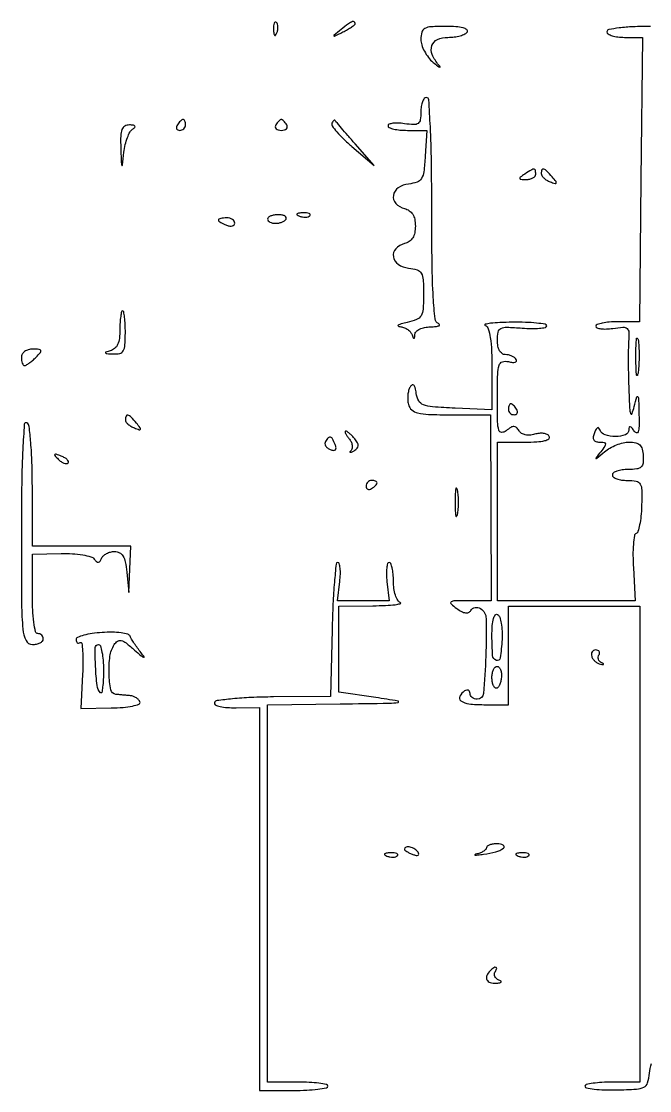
# Model space of a CAD drawing. Extents: x 4 to 234, y 3 to 204.
# Drawn here: x 4 to 118.8, y 3.4 to 198.9 of the extents above; entities that cross this region are included whole.
import ezdxf

# ---------------------------------------------------------------- set-up
doc = ezdxf.new("R2010")
doc.units = 0
doc.header["$MEASUREMENT"] = 0

msp = doc.modelspace()

# ---------------------------------------------------------------- linework, layer by layer
for points in [[(50.078947, 197.416667, 0.018894), (50.137993, 196.670344, 0.168741), (50.279315, 196.37858, 0.470617), (50.461564, 196.395823, 0.054073), (50.683114, 196.8125, 0.051402), (50.839148, 197.359369, 0.05415), (50.876576, 197.916927, 0.060344), (50.797407, 198.402231, 0.126455), (50.604167, 198.729167, 0.296942), (50.385309, 198.77538, 0.208169), (50.200665, 198.592839, 0.077125), (50.089945, 198.112848, 0.028489)], [(62.44113, 197.444834, 0.000942), (61.103064, 196.368677, 0.387311), (61.086321, 196.259764, 0.374075), (61.194807, 196.229929, 0.000927), (62.75, 196.980018, 0.015626), (63.612012, 197.431534, 0.022763), (64.339062, 197.886617, 0.019609), (64.887367, 198.298271, 0.225611), (65, 198.535184, 0.244706), (64.834265, 198.853546, 0.258978), (64.485663, 198.889937, 0.060108), (63.784922, 198.486037, 0.008126)], [(77, 195.654988, 0.078397), (77.163258, 194.620156, 0.044165), (77.660938, 193.447027, 0.042752), (78.389005, 192.32341, 0.05374), (79.25, 191.431521, 0.007227), (80.065725, 190.77027, 0.060007), (80.471875, 190.523006, 0.744315), (80.53475, 190.594972, 0.039767), (80.25, 190.976534, -0.080461), (79.079648, 192.843153, -0.183043), (79.018414, 194.48071, -0.210149), (80.03481, 195.59615, -0.104769), (81.940983, 196, 0.031397), (83.112115, 196.073612, 0.037109), (84.1996, 196.29375, 0.040338), (85.065839, 196.614422, 0.146547), (85.5, 197, 0.397171), (85.416353, 197.407294, 0.091154), (84.715335, 197.729054, 0.045191), (83.410761, 197.937148, 0.016966), (81.559017, 198, 0.012668), (78.891759, 197.932413, 0.106502), (77.736033, 197.621408, 0.2071), (77.181089, 196.945303, 0.06983)], [(77, 182.386501, -0.035336), (76.89666, 180.926063, -0.203387), (76.505147, 180.27673, -0.17107), (75.719108, 180.04383, -0.023735), (74, 180.213308, 0.025568), (72.850015, 180.322426, 0.042928), (71.88125, 180.2814, 0.055623), (71.202007, 180.11571, 0.314934), (71, 179.826807, 0.305011), (71.215749, 179.506035, 0.039541), (72.04422, 179.242875, 0.035216), (73.192369, 179.059796, 0.021934), (74.554791, 179), (78.109582, 179), (77.804791, 174.25, -0.01391), (77.545983, 171.441637, -0.106113), (77.117114, 170.194236, -0.175693), (76.305172, 169.537145, -0.054549), (74.75, 169.183578, 0.120294), (72.872817, 168.48984, 0.205639), (71.983685, 167.107969, 0.23341), (72.422407, 165.651056, 0.14192), (74, 164.710251, -0.083895), (74.889715, 164.309535, -0.106161), (75.515278, 163.662715, -0.091306), (75.880476, 162.73509, -0.048274), (76, 161.5, -0.048274), (75.880476, 160.26491, -0.091306), (75.515278, 159.337285, -0.106161), (74.889715, 158.690465, -0.083895), (74, 158.289749, 0.14192), (72.422407, 157.348944, 0.23341), (71.983685, 155.892031, 0.205639), (72.872817, 154.51016, 0.120294), (74.75, 153.816422, -0.048943), (76.317228, 153.478499, -0.187385), (77.079271, 152.861446, -0.116342), (77.424209, 151.697179, -0.014098), (77.5, 149.009821, -0.015534), (77.416163, 146.312014, -0.117255), (77.047252, 145.100468, -0.168328), (76.228119, 144.398895, -0.041037), (74.5, 143.878135, 0.012685), (73.434864, 143.621956, 0.06423), (72.870833, 143.390317, 0.545446), (72.86209, 143.229, 0.139748), (73.166667, 143.118315, -0.065719), (73.841558, 142.980017, -0.057312), (74.491913, 142.667567, -0.060165), (75.021557, 142.237024, -0.09643), (75.337719, 141.75, 0.009076), (75.617987, 141.090194, 0.295955), (75.757018, 141, 0.382689), (75.864758, 141.096611, 0.011437), (75.921053, 141.75, -0.194597), (76.153471, 142.234275, -0.075084), (76.784622, 142.656003, -0.059566), (77.691617, 142.956753, -0.043149), (78.75, 143.078947, 0.017437), (79.734045, 143.141588, 0.068218), (80.325, 143.282867, 0.378789), (80.420113, 143.467484, 0.239112), (80.25, 143.662281, -0.277036), (79.601611, 144.520968, -0.01164), (79.271482, 148.491332, -0.012072), (79.057351, 154.514785, -0.002848), (79, 164.583333, 0.003527), (78.938696, 173.273804, 0.008708), (78.737755, 179.645833, 0.003865), (78.458391, 184.570218, 0.395475), (78, 185, 0.23351), (77.61678, 184.810707, 0.072064), (77.29375, 184.232285, 0.055003), (77.073022, 183.38742, 0.036429)], [(22.160037, 175.75, 0.000576), (22.273088, 172.836989, 0.15468), (22.357333, 172.603935, 0.670856), (22.451445, 172.629454, 0.001028), (22.74139, 174.991262, -0.027921), (22.988653, 176.382251, -0.031867), (23.382234, 177.675346, -0.033608), (23.852623, 178.710924, -0.128366), (24.331352, 179.225949, 0.052457), (24.742249, 179.552414, 0.378798), (24.758609, 179.78442, 0.205273), (24.477406, 179.942483, 0.024608), (23.75, 179.984687, 0.13014), (22.890892, 179.765253, 0.17751), (22.374083, 179.164634, 0.083994), (22.1448, 177.982523, 0.015408)], [(32.5, 180, 0.082592), (32.343488, 179.6179, 0.161196), (32.3746, 179.29375, 0.182303), (32.586039, 179.078288, 0.108972), (32.940983, 179, 0.093332), (33.345238, 179.076123, 0.09642), (33.688914, 179.29375, 0.099167), (33.918938, 179.618444, 0.105053), (34, 180, 0.042167), (33.967655, 180.382849, 0.061769), (33.870461, 180.70625, 0.081139), (33.727648, 180.92554, 0.210953), (33.559017, 181, 0.151918), (33.34829, 180.934461, 0.038439), (33.066025, 180.70625, 0.035638), (32.768994, 180.382774, 0.029505)], [(50.5, 180, 0.146489), (50.397987, 179.620597, 0.191582), (50.538811, 179.29375, 0.134005), (50.925364, 179.072951, 0.063222), (51.5, 179, 0.063222), (52.074636, 179.072951, 0.134005), (52.461189, 179.29375, 0.191582), (52.602013, 179.620597, 0.146489), (52.5, 180, 0.025622), (52.235369, 180.382847, 0.032351), (51.951311, 180.70625, 0.033983), (51.686704, 180.937141, 0.163822), (51.5, 181, 0.163822), (51.313296, 180.937141, 0.033983), (51.048689, 180.70625, 0.032351), (50.764631, 180.382847, 0.025622)], [(60.763644, 180.316531, 0.285261), (60.795551, 179.824156, 0.021573), (61.655683, 178.724117, 0.024591), (62.879032, 177.426438, 0.015861), (64.413508, 176.042164), (68.5, 172.584328), (65, 176.531133, -0.001861), (63.647829, 178.067399, -0.002819), (62.484102, 179.414785, -0.001069), (61.493062, 180.580431, -0.068455), (61.350136, 180.8055, 0.328806), (61.255558, 180.857953, 0.14245), (61.116034, 180.796985, 0.066782), (60.941883, 180.607198, 0.029521)], [(96, 171, 0.011213), (95.169589, 170.436556, 0.309569), (95.083458, 170.201904, 0.327416), (95.271084, 170.047261, 0.011938), (96.25, 170.015313, 0.055234), (96.919445, 170.083567, 0.075283), (97.485938, 170.298248, 0.095191), (97.865757, 170.619685, 0.17131), (98, 171, 0.042895), (97.938046, 171.720828, 0.364836), (97.707705, 171.914708, 0.137048), (97.26282, 171.790433, 0.007234)], [(99, 171.106989, 0.148172), (99.117443, 170.719384, 0.058677), (99.482174, 170.291272, 0.05126), (100.013435, 169.891147, 0.0442), (100.641444, 169.584097, 0.012731), (101.541716, 169.264678, 0.389672), (101.741192, 169.355597, 0.27071), (101.707299, 169.617386, 0.008807), (101.018999, 170.477108, 0.017238), (100.053128, 171.562498, 0.127361), (99.469452, 171.925, 0.389178), (99.129499, 171.765008, 0.097466)], [(40, 162.606989, 0.222225), (40.087111, 162.420671, 0.030693), (40.440625, 162.160341, 0.030395), (40.925442, 161.887494, 0.02136), (41.5, 161.638374, 0.055937), (42.074366, 161.488865, 0.100118), (42.559375, 161.516384, 0.147206), (42.877514, 161.710807, 0.184534), (43, 162.031385, 0.152681), (42.884506, 162.400789, 0.098158), (42.559375, 162.715469, 0.08088), (42.073532, 162.92777, 0.062722), (41.5, 163, 0.024748), (40.925176, 162.971531, 0.039339), (40.440625, 162.884553, 0.046727), (40.096084, 162.758929, 0.289661)], [(49, 162.785714, 0.177669), (49.110023, 162.485859, 0.092326), (49.423289, 162.230804, 0.072414), (49.889664, 162.058116, 0.05256), (50.440983, 162, 0.049465), (51.028204, 162.058236, 0.04742), (51.601322, 162.230804, 0.051141), (52.077588, 162.484489, 0.106803), (52.367564, 162.785714, 0.251349), (52.385718, 163.082567, 0.161426), (52.144585, 163.340625, 0.085489), (51.631456, 163.515602, 0.039538), (50.926581, 163.571429, 0.0389), (50.188845, 163.513946, 0.057994), (49.565933, 163.340625, 0.076248), (49.14145, 163.086501, 0.223398)], [(54.8125, 163.316886, 0.051402), (55.359369, 163.160852, 0.05415), (55.916927, 163.123424, 0.060344), (56.402231, 163.202593, 0.126455), (56.729167, 163.395833, 0.296942), (56.77538, 163.614691, 0.208169), (56.592839, 163.799335, 0.077125), (56.112848, 163.910055, 0.028489), (55.416667, 163.921053, 0.018894), (54.670344, 163.862007, 0.168741), (54.37858, 163.720685, 0.470617), (54.395823, 163.538436, 0.054073)], [(22, 142.573324, -0.030212), (21.903021, 140.969811, -0.075773), (21.58896, 139.844089, -0.108169), (21.042107, 139.107806, -0.115727), (20.25, 138.689326, 0.01159), (19.4117, 138.449367, 0.541772), (19.37122, 138.306344, 0.197309), (19.607705, 138.187999, 0.005718), (20.75, 138.116001, 0.068838), (21.963546, 138.220562, 0.208528), (22.616625, 138.701321, 0.116033), (22.928522, 139.731355, 0.015749), (23, 142, 0.011735), (22.964002, 143.53358, 0.019357), (22.853125, 144.825, 0.014069), (22.69791, 145.834959, 0.362246), (22.5, 146, 0.3514), (22.303064, 145.842095, 0.018557), (22.146875, 144.993414, 0.02252), (22.036023, 143.887027, 0.013708)], [(116.724731, 134.767909, -0.069146), (116.574262, 134.205163, -0.756877), (116.435944, 134.222448, -0.031761), (116.337136, 135.352754, -0.005499), (116.309869, 137.5, -0.005888), (116.331591, 139.655786, -0.025342), (116.424528, 140.934948, -0.556092), (116.565802, 141.000181, -0.212532), (116.714526, 140.767909, -0.024559), (116.845055, 139.487453, -0.012695), (116.888655, 137.878422, -0.01259), (116.849672, 136.218327, -0.018638)], [(4, 137.5, 0.036265), (4.041722, 136.925524, 0.0548), (4.167857, 136.440625, 0.071771), (4.352429, 136.108534, 0.234203), (4.571429, 136, 0.136573), (4.879742, 136.085815, 0.020956), (5.415625, 136.440625, 0.0221), (6.026667, 136.925657, 0.017569), (6.642857, 137.5, 0.014708), (7.481543, 138.389535, 0.279599), (7.547619, 138.75, 0.293958), (7.259279, 138.962452, 0.015801), (6.071429, 139, 0.067581), (5.263218, 138.89026, 0.089445), (4.595238, 138.568966, 0.105152), (4.156766, 138.083441, 0.132005)], [(93, 128, 0.105053), (93.081062, 127.618444, 0.099167), (93.311086, 127.29375, 0.09642), (93.654762, 127.076123, 0.093332), (94.059017, 127, 0.108972), (94.413961, 127.078288, 0.182303), (94.6254, 127.29375, 0.161196), (94.656512, 127.6179, 0.082592), (94.5, 128, 0.029505), (94.231006, 128.382774, 0.035638), (93.933975, 128.70625, 0.038439), (93.65171, 128.934461, 0.151918), (93.440983, 129, 0.210953), (93.272352, 128.92554, 0.081139), (93.129539, 128.70625, 0.061769), (93.032345, 128.382849, 0.042167)], [(4, 105.559017, 0.001496), (4.039427, 92.378731, 0.022752), (4.27432, 87.819877, 0.0864), (4.852081, 85.726965, 0.290013), (6, 85, 0.048028), (6.765418, 85.073693, 0.068025), (7.4125, 85.29375, 0.088204), (7.848523, 85.618118, 0.191087), (8, 86, 0.099038), (7.923658, 86.381638, 0.097945), (7.70625, 86.70625, 0.097945), (7.381638, 86.923658, 0.099038), (7, 87, -0.352903), (6.592295, 87.328697, -0.019385), (6.286022, 89.060959, -0.022262), (6.072668, 91.380723, -0.012013), (6.006164, 94.25), (6.012328, 101.5), (11.256164, 101.621913, -0.020177), (13.324612, 101.586531, -0.026463), (15.202299, 101.378453, -0.025868), (16.700382, 101.051303, -0.168918), (17.326131, 100.621913, 0.046994), (17.742893, 100.154931, 0.214192), (18.079513, 100.041044, 0.22466), (18.377194, 100.218575, 0.051444), (18.659464, 100.75, -0.110668), (18.990814, 101.228251, -0.064583), (19.562965, 101.632812, -0.059706), (20.27537, 101.906843, -0.062064), (21.022968, 102, -0.117494), (21.926932, 101.784606, -0.141643), (22.563871, 101.192135, -0.085532), (22.990462, 100.090618, -0.023659), (23.271532, 98.25), (23.663794, 94.5), (23.831897, 98.75), (24, 103), (15, 103), (6, 103), (6, 113.940983, 0.008108), (5.929741, 118.27332, 0.013467), (5.713028, 121.91957, 0.008383), (5.4089, 124.859985, 0.228189), (5, 125.5, 0.563262), (4.53306, 125.261421, 0.005598), (4.254645, 120.725409, 0.009274), (4.05819, 114.502535, 0.003253)], [(23, 126.106989, 0.148172), (23.117443, 125.719384, 0.058677), (23.482174, 125.291272, 0.05126), (24.013435, 124.891147, 0.0442), (24.641444, 124.584097, 0.012731), (25.541716, 124.264678, 0.389672), (25.741192, 124.355597, 0.27071), (25.707299, 124.617386, 0.008807), (25.018999, 125.477108, 0.017238), (24.053128, 126.562498, 0.127361), (23.469452, 126.925, 0.389178), (23.129499, 126.765008, 0.097466)], [(63.868879, 122.657991, -0.059816), (64.239506, 122.083858, -0.070874), (64.437715, 121.469816, -0.083091), (64.440463, 120.911524, -0.144798), (64.241324, 120.497665, 0.051532), (64.050748, 120.237981, 0.539115), (64.099215, 120.139852, 0.145908), (64.32953, 120.17859, 0.016746), (64.798558, 120.428702, 0.06466), (65.372512, 120.867315, 0.184594), (65.57584, 121.31771, 0.150137), (65.445068, 121.854248, 0.03892), (64.926114, 122.589028, 0.019407), (64.441126, 123.129294, 0.024812), (63.952218, 123.585527, 0.024047), (63.517621, 123.918068, 0.152428), (63.255111, 124, 0.437369), (63.155018, 123.891735, 0.087861), (63.229155, 123.605785, 0.04512), (63.476182, 123.173471, 0.020857)], [(59.564761, 122.104785, 0.155001), (59.468225, 121.720344, 0.122934), (59.597989, 121.309843, 0.097234), (59.944192, 120.934228, 0.066562), (60.454816, 120.655712, 0.052218), (61.063039, 120.492566, 0.241428), (61.398585, 120.602299, 0.239714), (61.506823, 120.939743, 0.051608), (61.342084, 121.550928, 0.024065), (60.881688, 122.597219, 0.204288), (60.499105, 122.922826, 0.293393), (60.093353, 122.811106, 0.044472)], [(10.733333, 118.875912, 0.043285), (11.246577, 118.441312, 0.063152), (11.768815, 118.162781, 0.082976), (12.220211, 118.072099, 0.20742), (12.526461, 118.193128, 0.278911), (12.59249, 118.461316, 0.120343), (12.395085, 118.789051, 0.070189), (11.940734, 119.133723, 0.036269), (11.293128, 119.435707, 0.008399), (10.336218, 119.78179, 0.286372), (10.111181, 119.729672, 0.400052), (10.106486, 119.536448, 0.011214)], [(67, 113.940983, 0.108972), (67.078288, 113.586039, 0.182303), (67.29375, 113.3746, 0.161196), (67.6179, 113.343488, 0.082592), (68, 113.5, 0.029505), (68.382774, 113.768994, 0.035638), (68.70625, 114.066025, 0.038439), (68.934461, 114.34829, 0.151918), (69, 114.559017, 0.210953), (68.92554, 114.727648, 0.081139), (68.70625, 114.870461, 0.061769), (68.382849, 114.967655, 0.042167), (68, 115, 0.105053), (67.618444, 114.918938, 0.099167), (67.29375, 114.688914, 0.09642), (67.076123, 114.345238, 0.093332)], [(83.272364, 111, 0.008087), (83.298431, 109.38851, 0.039503), (83.399666, 108.482813, 0.611425), (83.546986, 108.439977, 0.142433), (83.705733, 108.75, 0.029693), (83.840649, 109.774707, 0.017887), (83.884498, 111, 0.017887), (83.840649, 112.225293, 0.029693), (83.705733, 113.25, 0.142433), (83.546986, 113.560023, 0.611425), (83.399666, 113.517187, 0.039503), (83.298431, 112.61149, 0.008087)], [(60.780779, 87.75), (60.5, 75.5), (50.053324, 75.409973, 0.008538), (45.987448, 75.305486, 0.013985), (42.551003, 75.062, 0.008058), (39.762275, 74.740381, 0.287042), (39.28108, 74.343241, 0.379755), (39.440814, 73.969727, 0.053603), (40.300368, 73.67174, 0.039274), (41.605255, 73.477063, 0.021305), (43.227756, 73.433268), (47.5, 73.5), (47.5, 38.470931), (47.5, 3.441863), (53.748534, 3.470931, 0.011266), (56.144306, 3.536071, 0.018577), (58.161992, 3.711774, 0.013028), (59.748044, 3.951589, 0.362968), (59.998534, 4.25, 0.356918), (59.757319, 4.546046, 0.016474), (58.383944, 4.779687, 0.021088), (56.608515, 4.945985, 0.012807), (54.5, 5), (49, 5), (49, 39.5), (49, 74), (62.25, 74.150576, 0.000647), (71.252993, 74.264548, 0.040597), (72.833734, 74.415336, 0.841005), (72.832779, 74.656799, 0.005059), (68.75, 75.308238), (62, 76.315323), (62, 84.157662), (62, 92), (68.25, 92.078947, 0.007776), (70.566469, 92.144248, 0.018104), (72.296875, 92.282867, 0.036991), (73.238138, 92.463978, 0.719217), (73.25, 92.662281, -0.172505), (72.768737, 93.088808, -0.048881), (72.367188, 94.022149, -0.043052), (72.091934, 95.238446, -0.034139), (72, 96.583333, 0.02206), (71.942197, 97.892811, 0.035403), (71.765235, 98.996354, 0.039868), (71.510808, 99.792067, 0.304311), (71.200801, 100, 0.335283), (70.916097, 99.784908, 0.041434), (70.756394, 98.971875, 0.035585), (70.711167, 97.841769, 0.021273), (70.810207, 96.5), (71.218812, 93), (66.5, 93), (61.781188, 93), (62.189793, 96.5, 0.020442), (62.291075, 97.841805, 0.03424), (62.252647, 98.971875, 0.03896), (62.103639, 99.789231, 0.340456), (61.829978, 100, 0.385066), (61.513702, 99.714021, 0.003772), (61.204802, 96.401562, 0.009754), (60.943693, 92.447035, 0.005877)], [(91.840217, 85.918904, -0.019541), (91.507882, 82.53908, -0.473367), (90.799393, 82.105213, -0.300197), (90.124111, 82.988421, -0.017374), (90, 86.559017, -0.016203), (90.061843, 88.466879, -0.048432), (90.271694, 89.754185, -0.1078), (90.605615, 90.406456, -0.37539), (91.035725, 90.477921, -0.177654), (91.422392, 89.985406, -0.034834), (91.699281, 88.874663, -0.033032), (91.852869, 87.46628, -0.025385)], [(18.75, 87.195209, 0.019814), (16.929545, 87.005745, 0.031406), (15.395312, 86.684959, 0.032617), (14.270977, 86.294663, 0.301537), (14, 85.886192, 0.07996), (14.056156, 85.537287, 0.158757), (14.220313, 85.314045, 0.184714), (14.464479, 85.249991, 0.112435), (14.75, 85.348646, -0.538597), (15.027961, 85.220669, -0.019652), (15.183135, 83.840035, -0.0204), (15.244086, 81.925751, -0.010878), (15.171311, 79.557611), (14.842622, 73.299897), (20.420297, 73.399948, 0.015511), (22.618912, 73.507667, 0.031724), (24.327094, 73.754316, 0.039838), (25.469991, 74.090973, 0.401738), (25.662898, 74.5, 0.106166), (25.430301, 74.892597, 0.062307), (25.010916, 75.245804, 0.05811), (24.479536, 75.508682, 0.062173), (23.913912, 75.63465, 0.000209), (23.281655, 75.694595, 0.000134), (22.548149, 75.763631, 0.000135), (21.830188, 75.830814, 0.000253), (21.25, 75.88465, -0.335758), (20.345748, 76.710115, -0.03788), (20.028951, 79.650413, -0.040878), (20.188894, 82.839912, -0.108443), (20.962643, 84.973795, -0.10265), (21.577374, 85.609684, -0.218331), (22.237418, 85.7215, -0.101171), (23.127972, 85.276101, -0.014752), (24.690176, 83.973795, 0.004887), (25.893779, 82.929504, 0.081172), (26.346199, 82.656534, 0.743821), (26.427856, 82.75905, 0.018014), (25.873334, 83.5, -0.011505), (25.228171, 84.33907, -0.011533), (24.622837, 85.20625, -0.011421), (24.130023, 85.986206, -0.044303), (23.880488, 86.5, 0.243447), (23.463976, 86.872458, 0.029341), (22.216456, 87.116718, 0.02958), (20.59741, 87.239258, 0.020122)], [(19, 80.333333, -0.010477), (18.963226, 78.578562, -0.020703), (18.847296, 77.190204, -0.02383), (18.682814, 76.245379, -0.591365), (18.480155, 76.186512, -0.168474), (17.841692, 77.5029, -0.017751), (17.556583, 80.960501, -0.014196), (17.492777, 84.430888, -0.411286), (18.067613, 85, -0.322546), (18.431085, 84.738301, -0.031398), (18.726111, 83.629167, -0.030501), (18.932678, 82.122119, -0.018811)], [(108.229167, 82.8125, 0.075625), (108.47047, 82.340637, 0.055579), (108.864896, 81.904062, 0.055731), (109.344332, 81.566338, 0.077382), (109.8375, 81.3875, 0.014876), (110.271833, 81.315768, 0.287128), (110.390904, 81.369699, 0.42897), (110.367891, 81.470639, 0.019147), (110.018769, 81.66041, -0.093859), (109.668354, 81.925017, -0.105592), (109.456504, 82.289548, -0.109741), (109.416647, 82.697307, -0.108525), (109.552786, 83.08541, 0.102694), (109.679597, 83.433994, 0.178648), (109.616427, 83.731339, 0.166283), (109.369071, 83.93069, 0.08742), (108.975684, 84, 0.113122), (108.571382, 83.907343, 0.140669), (108.285175, 83.651172, 0.130598), (108.165304, 83.265698, 0.091129)], [(91.725047, 79, -0.037158), (91.609724, 78.234197, -0.053734), (91.387408, 77.5875, -0.068155), (91.099896, 77.143433, -0.218405), (90.787196, 77, -0.229038), (90.485671, 77.145768, -0.073935), (90.231239, 77.5875, -0.056318), (90.057529, 78.234087, -0.037503), (90, 79, -0.044935), (90.068941, 79.765567, -0.064806), (90.275494, 80.4125, -0.084737), (90.579477, 80.849711, -0.201195), (90.937851, 81, -0.210357), (91.284316, 80.847489, -0.091879), (91.555953, 80.4125, -0.067802), (91.713945, 79.765705, -0.044872)], [(70.8125, 46.316886, 0.051402), (71.359369, 46.160852, 0.05415), (71.916927, 46.123424, 0.060344), (72.402231, 46.202593, 0.126455), (72.729167, 46.395833, 0.296942), (72.77538, 46.614691, 0.208169), (72.592839, 46.799335, 0.077125), (72.112848, 46.910055, 0.028489), (71.416667, 46.921053, 0.018894), (70.670344, 46.862007, 0.168741), (70.37858, 46.720685, 0.470617), (70.395823, 46.538436, 0.054073)], [(74, 47.606989, 0.2252), (74.088769, 47.419896, 0.029412), (74.455882, 47.154486, 0.029555), (74.957462, 46.875192, 0.020646), (75.551938, 46.618443, 0.036408), (76.131719, 46.443138, 0.155351), (76.487528, 46.474315, 0.32948), (76.606889, 46.674071, 0.1144), (76.492921, 47.011454, 0.115814), (75.901891, 47.603931, 0.080554), (75.026239, 47.969265, 0.115534), (74.291154, 47.972535, 0.349578)], [(89, 47.855265, -0.192191), (88.878055, 47.549735, -0.057462), (88.485938, 47.221801, -0.048349), (87.919905, 46.923456, -0.03627), (87.25, 46.704467, 0.040677), (86.873693, 46.577777, 0.797917), (86.886133, 46.510257, 0.037342), (87.404326, 46.527359, 0.005234), (88.46875, 46.653666, 0.032785), (90.717079, 47.09569, 0.098169), (92.11726, 47.781377, 0.549384), (92.072636, 48.304855, 0.120837), (90.985714, 48.571429, 0.034283), (90.225131, 48.519216, 0.052312), (89.583304, 48.361056, 0.068083), (89.141772, 48.130013, 0.242795)], [(94.8125, 46.316886, 0.051402), (95.359369, 46.160852, 0.05415), (95.916927, 46.123424, 0.060344), (96.402231, 46.202593, 0.126455), (96.729167, 46.395833, 0.296942), (96.77538, 46.614691, 0.208169), (96.592839, 46.799335, 0.077125), (96.112848, 46.910055, 0.028489), (95.416667, 46.921053, 0.018894), (94.670344, 46.862007, 0.168741), (94.37858, 46.720685, 0.470617), (94.395823, 46.538436, 0.054073)], [(89.666667, 25.333333, 0.091757), (89.07529, 24.473348, 0.220303), (89.086081, 23.717959, 0.210357), (89.67566, 23.213078, 0.084847), (90.75, 23.078947, 0.020483), (91.423747, 23.137062, 0.187944), (91.676989, 23.274935, 0.449603), (91.651402, 23.450943, 0.04958), (91.243769, 23.664358, -0.07888), (90.806545, 23.926836, -0.105417), (90.522598, 24.290708, -0.121773), (90.435807, 24.697442, -0.131107), (90.552786, 25.08541, 0.054158), (90.854341, 25.717137, 0.433187), (90.721063, 25.972878, 0.233764), (90.31406, 25.896092, 0.034926)]]:
    msp.add_lwpolyline(points, format="xyb", close=True)
msp.add_lwpolyline([(119, 198, 0.010616), (115.801826, 197.932089, 0.020476), (113.25, 197.71875, 0.01702), (111.340974, 197.413821, 0.358912), (111, 197, 0.266998), (111.221325, 196.615078, 0.057274), (111.954688, 196.293956, 0.045524), (113.004814, 196.073075, 0.029145), (114.25, 196.000702), (117.5, 196.001403), (117.217606, 170.000702), (116.935213, 144), (112.967606, 144, 0.019628), (111.446826, 143.940277, 0.031747), (110.165484, 143.757125, 0.03353), (109.227679, 143.495071, 0.317925), (109, 143.173193, 0.319542), (109.205462, 142.884525, 0.053377), (109.907287, 142.722422, 0.041727), (110.90464, 142.685568, 0.024819), (112.088636, 142.799701, -0.020515), (113.936375, 142.993878, -0.192517), (114.681105, 142.749808, -0.212902), (115.010621, 142.074874, -0.025553), (114.982674, 140.376508, 0.013643), (114.922162, 138.874433, 0.004081), (114.91112, 136.582474, 0.004088), (114.940778, 134.008105, 0.004416), (115.012352, 131.5, 0.003202), (115.15769, 128.18133, 0.067068), (115.338937, 127.207998, 0.708033), (115.592791, 127.202778, 0.027506), (116, 128.5, -0.005847), (116.478412, 130.292165, -0.664233), (116.65903, 130.314972, -0.12402), (116.790637, 129.852057, -0.001832), (116.866372, 127, -0.009518), (116.874484, 124.893066, -0.066587), (116.723027, 123.878326, -0.406306), (116.41296, 123.701701, -0.187915), (116, 124, 0.021149), (115.559769, 124.621859, 0.167501), (115.269141, 124.8125, 0.405416), (115.081977, 124.704915, 0.066727), (115.015313, 124.25, -0.311649), (114.380463, 123.354066, -0.085325), (112.582988, 123.027219, -0.078469), (110.672519, 123.310065, -0.240864), (109.766854, 124.199438, 0.096544), (109.55464, 124.575078, 0.339111), (109.300063, 124.629388, 0.160643), (109.015238, 124.357444, 0.0309), (108.714905, 123.699438, 0.055048), (108.515212, 122.93782, 0.164252), (108.609974, 122.414561, 0.191052), (108.986748, 122.104552, 0.07789), (109.65383, 122, -0.038761), (110.476558, 121.936124, -0.331907), (110.719557, 121.687968, -0.185629), (110.61433, 121.244783, -0.014687), (109.889678, 120.25, 0.001609), (108.985605, 119.074767, 0.621148), (109.022569, 119, 0.176901), (109.190949, 119.061498, 0.000873), (110.595974, 120.25, -0.04887), (111.562516, 120.920066, -0.034132), (112.763158, 121.48573, -0.034544), (114.001598, 121.872887, -0.058623), (115.078741, 121.999294, -0.052067), (116.278054, 121.873712, -0.141968), (117.023481, 121.475706, -0.137984), (117.453125, 120.732378, -0.04809), (117.644213, 119.499294, -0.044205), (117.60316, 118.163154, -0.180434), (117.237185, 117.45343, -0.155184), (116.455701, 117.095251, -0.030472), (114.894213, 117, 0.03281), (113.785559, 116.927172, 0.050414), (112.850175, 116.70625, 0.065163), (112.204271, 116.383968, 0.249448), (112, 116, 0.241565), (112.196766, 115.616492, 0.068665), (112.807812, 115.294024, 0.052691), (113.696691, 115.073496, 0.034574), (114.75, 115.000933, -0.045058), (116.370849, 114.855126, -0.225815), (117.090677, 114.33693, -0.123999), (117.379309, 113.233879, -0.01055), (117.344158, 110.282319, -0.016536), (117.223154, 108.453751, -0.024578), (116.986123, 106.867076, -0.02186), (116.682895, 105.634121, -0.246398), (116.344158, 105.28341, 0.283836), (116.026374, 104.904651, 0.016171), (115.8475, 103.323016, 0.020791), (115.770039, 101.322531, 0.01338), (115.838821, 99.002024), (116.177642, 93), (103.588821, 93), (91, 93), (91, 107.5), (91, 122), (96.059017, 122, 0.014226), (98.203688, 122.061034, 0.043664), (99.640575, 122.269643, 0.095169), (100.384723, 122.603041, 0.397499), (100.47486, 123.040677, 0.147938), (100.078116, 123.391097, 0.071205), (99.421166, 123.585397, 0.061084), (98.619286, 123.604145, 0.05222), (97.790997, 123.433665, -0.057517), (96.909957, 123.262008, -0.075361), (96.093129, 123.321679, -0.086591), (95.419402, 123.603443, -0.112562), (94.95137, 124.078686, 0.061589), (94.469106, 124.679227, 0.196906), (94.00174, 124.867168, 0.143853), (93.435417, 124.696786, 0.028692), (92.576215, 124.063253, -0.173597), (91.770373, 123.770051, -0.341471), (91.259258, 124.160968, -0.060371), (91.039588, 125.729295, -0.004641), (91, 129.994187, -0.005184), (91.046054, 134.435746, -0.067326), (91.301043, 136.065654, -0.250079), (91.913738, 136.685321, -0.140088), (93.00138, 136.70989, 0.033809), (93.733252, 136.570513, 0.095442), (94.250238, 136.606613, 0.238295), (94.46851, 136.80112, 0.236417), (94.442363, 137.093259, 0.095554), (94.122626, 137.440555, 0.052741), (93.623294, 137.733645, 0.049897), (93.033747, 137.93274, 0.056553), (92.440983, 138, -0.154487), (91.850458, 138.186918, -0.113414), (91.388519, 138.701201, -0.082342), (91.095653, 139.524785, -0.044365), (91, 140.600694, -0.04766), (91.144363, 142.111768, -0.233599), (91.648173, 142.775236, -0.125284), (92.709441, 143.004876, -0.010799), (95.5, 142.843488, 0.015733), (97.225294, 142.760779, 0.026241), (98.678125, 142.813151, 0.024645), (99.769415, 142.964471, 0.360427), (100, 143.242794, 0.367658), (99.747646, 143.539594, 0.013357), (98.164062, 143.75438, 0.018813), (96.146274, 143.896822, 0.011372), (93.75, 143.921053, 0.007776), (91.433531, 143.855752, 0.018104), (89.703125, 143.717133, 0.036991), (88.761862, 143.536022, 0.719217), (88.75, 143.337719, -0.22467), (89.314976, 142.725477, -0.036926), (89.691225, 141.114578, -0.028271), (89.928516, 138.728131, -0.010645), (90, 135.370977), (90, 127.90862), (83.25, 128.20431, -0.007454), (79.156263, 128.444827, -0.072927), (77.470294, 128.820406, -0.175977), (76.614145, 129.561025, -0.092483), (76.159206, 130.912109, 0.021104), (75.964886, 131.964685, 0.13975), (75.710034, 132.428472, 0.372844), (75.40059, 132.452308, 0.095372), (75.031774, 132.051411, 0.075452), (74.765761, 131.427383, 0.04004), (74.621342, 130.597508, 0.038716), (74.608087, 129.706153, 0.048351), (74.739199, 128.889302, 0.14654), (75.338944, 127.904002, 0.124047), (76.420921, 127.332202, 0.052233), (78.408461, 127.062313, 0.007648), (82.481794, 127), (89.730325, 127), (89.78404, 110), (89.837755, 93), (85.727748, 93, 0.004987), (83.178251, 92.974572, 0.140083), (82.550755, 92.781632, 0.492325), (82.522363, 92.423729, 0.025908), (83.552536, 91.585243, 0.034832), (84.439225, 91.027186, 0.087449), (85.162386, 90.789426, 0.136881), (85.722316, 90.861991, 0.155299), (86.131863, 91.213358, -0.106283), (86.463324, 91.558386, -0.099372), (86.915197, 91.747088, -0.096084), (87.417983, 91.750061, -0.092237), (87.893448, 91.565853, -0.254604), (88.929699, 89.750144, -0.013672), (88.8793, 82.893621, -0.012578), (88.469671, 76.057261, -0.389531), (87.318493, 75, -0.078838), (86.814834, 75.079911, -0.090746), (86.387307, 75.311086, -0.100777), (86.101487, 75.655125, -0.123713), (86, 76.059017, 0.108972), (85.921712, 76.413961, 0.182303), (85.70625, 76.6254, 0.161196), (85.3821, 76.656512, 0.082592), (85, 76.5, 0.135722), (84.117398, 75.54769, 0.373032), (84.315659, 74.724913, 0.126994), (85.793502, 74.155765, 0.028752), (88.5, 74), (93, 74), (93, 83), (93, 92), (105, 92), (117, 92), (117, 48.5), (117, 5), (112, 5, 0.014467), (110.083166, 4.944526, 0.023727), (108.46875, 4.773882, 0.020377), (107.238932, 4.532893, 0.347153), (107, 4.230236, 0.363154), (107.250102, 3.931302, 0.016066), (108.689063, 3.720755, 0.020781), (110.545469, 3.587605, 0.012568), (112.75, 3.57678, 0.00853), (116.409444, 3.713286, 0.103271), (117.761688, 4.073239, 0.203951), (118.442683, 4.877748, 0.049814), (118.796274, 6.617482, -0.047366), (119.146321, 8.383953, -0.221574)], format="xyb")

doc.saveas('drawing.dxf')
